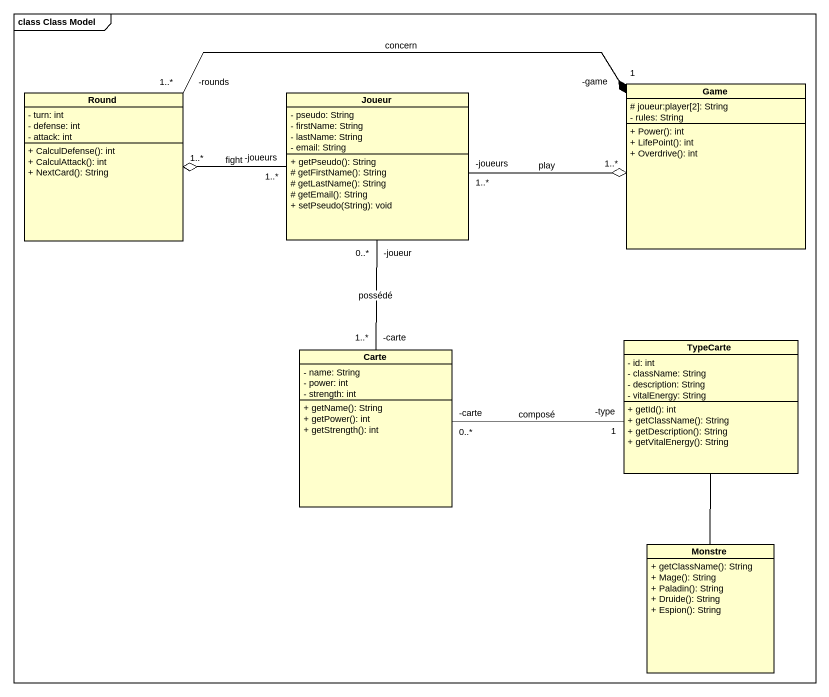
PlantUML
@startuml
mainframe class Class Model
hide circle
hide empty members
skinparam classAttributeIconSize 0
class Round {
  - turn: int
  - defense: int
  - attack: int
  + CalculDefense(): int
  + CalculAttack(): int
  + NextCard(): String
}
class Joueur {
  - pseudo: String
  - firstName: String
  - lastName: String
  - email: String
  + getPseudo(): String
  # getFirstName(): String
  # getLastName(): String
  # getEmail(): String
  + setPseudo(String): void
}
class Game {
  # joueur:player[2]: String
  - rules: String
  + Power(): int
  + LifePoint(): int
  + Overdrive(): int
}
class Carte {
  - name: String
  - power: int
  - strength: int
  + getName(): String
  + getPower(): int
  + getStrength(): int
}
class TypeCarte {
  - id: int
  - className: String
  - description: String
  - vitalEnergy: String
  + getId(): int
  + getClassName(): String
  + getDescription(): String
  + getVitalEnergy(): String
}
class Monstre {
  + getClassName(): String
  + Mage(): String
  + Paladin(): String
  + Druide(): String
  + Espion(): String
}
Round "-rounds\n1..*" -right-* "-game\n1" Game : concern
Joueur "-joueurs\n1..*" -left-o "1..*" Round : fight
Joueur "-joueurs\n1..*" -right-o "1..*" Game : play
Carte "-carte\n1..*" -up- "-joueur\n0..*" Joueur : possédé
Carte "-carte\n0..*" -right- "-type\n1" TypeCarte : composé
Monstre -up- TypeCarte
@enduml
